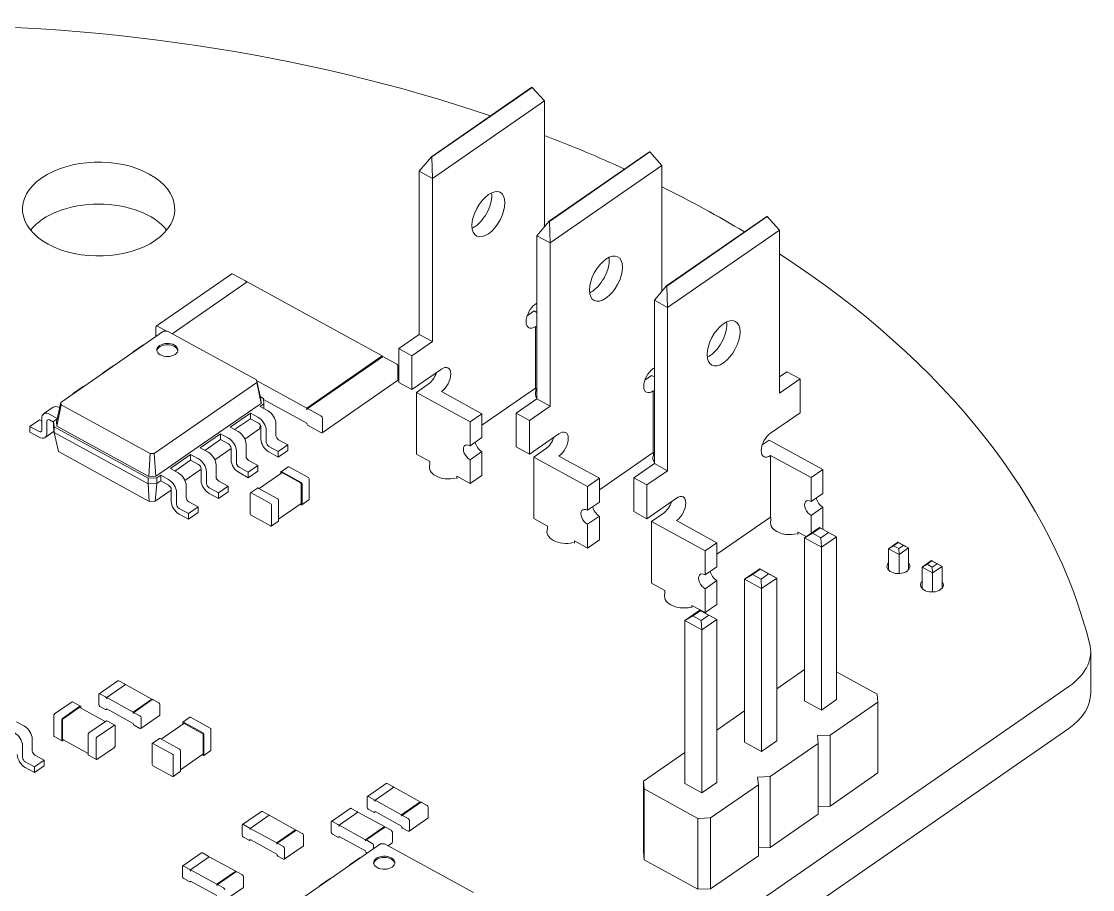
# Model space of a CAD drawing. Header units: millimetres. Extents: x 0 to 420, y 0 to 297.
# Drawn here: x 316.73 to 346.98, y 220.97 to 245.48 of the extents above; entities that cross this region are included whole.
import ezdxf

# ---------------------------------------------------------------- set-up
doc = ezdxf.new("R2010")
doc.units = ezdxf.units.MM

# ---------------------------------------------------------------- blocks, each defined once
blk = doc.blocks.new('A$Cbb04cd96')
at = {"color": 0, "linetype": 'Continuous', "lineweight": 0, "extrusion": (1.52656e-16, 0.787543, 0.616259)}
for p, q in [((169.83, 59.73), (166.996, 57.769)), ((167.005, 57.764), (169.84, 59.725)), ((169.84, 59.725), (169.83, 59.73)), ((169.84, 59.725), (170.184, 59.344)), ((170.184, 59.344), (167.025, 57.158)), ((170.184, 55.792), (170.184, 59.344)), ((173.15, 57.909), (170.315, 55.947)), ((170.325, 55.942), (173.159, 57.904)), ((173.159, 57.904), (173.15, 57.909)), ((173.159, 57.904), (173.503, 57.522)), ((166.652, 57.363), (166.996, 57.769)), ((166.996, 57.769), (167.005, 57.764)), ((167.005, 57.764), (167.025, 57.158)), ((173.503, 57.522), (170.345, 55.336)), ((173.503, 53.97), (173.503, 57.522)), ((166.652, 57.363), (166.652, 52.756)), ((167.025, 57.158), (166.652, 57.363)), ((167.025, 57.158), (167.025, 52.551)), ((176.47, 56.087), (173.635, 54.125)), ((173.644, 54.12), (176.479, 56.082)), ((176.479, 56.082), (176.47, 56.087)), ((176.479, 56.082), (176.823, 55.7)), ((169.971, 55.541), (170.315, 55.947)), ((170.315, 55.947), (170.325, 55.942)), ((170.325, 55.942), (170.345, 55.336)), ((176.823, 55.7), (173.664, 53.514)), ((176.823, 51.093), (176.823, 55.7)), ((169.971, 55.541), (169.971, 50.934)), ((170.345, 55.336), (169.971, 55.541)), ((170.345, 55.336), (170.345, 50.729)), ((161.353, 54.461), (159.225, 52.988)), ((161.746, 54.262), (161.388, 54.459)), ((161.791, 54.238), (159.676, 52.774)), ((165.6, 52.147), (161.791, 54.238)), ((173.291, 53.719), (173.635, 54.125)), ((173.635, 54.125), (173.644, 54.12)), ((173.644, 54.12), (173.664, 53.514)), ((169.971, 53.637), (169.934, 53.611)), ((173.291, 53.719), (173.291, 49.112)), ((173.664, 53.514), (173.291, 53.719)), ((169.894, 53.416), (169.7, 53.282)), ((169.971, 53.374), (169.894, 53.416)), ((173.664, 53.514), (173.664, 48.907)), ((159.215, 52.693), (159.215, 52.963)), ((159.516, 52.846), (159.259, 52.986)), ((169.934, 52.981), (169.934, 51.241)), ((169.971, 52.961), (169.934, 52.981)), ((156.531, 50.836), (159.431, 52.843)), ((159.431, 52.843), (159.544, 52.847)), ((159.544, 52.847), (162.053, 51.469)), ((166.652, 52.756), (166.07, 52.353)), ((167.025, 52.551), (166.652, 52.756)), ((158.847, 52.45), (158.575, 52.262)), ((166.07, 52.353), (166.07, 51.4)), ((166.443, 52.148), (166.07, 52.353)), ((167.025, 52.551), (166.443, 52.148)), ((165.6, 52.147), (163.472, 50.675)), ((165.61, 52.125), (163.482, 50.652)), ((165.6, 52.117), (165.6, 52.147)), ((166.003, 51.926), (165.644, 52.123)), ((166.443, 52.148), (166.443, 51.195)), ((158.003, 51.866), (157.73, 51.677)), ((166.048, 51.476), (166.048, 51.854)), ((167.274, 51.77), (166.443, 51.195)), ((173.291, 51.815), (173.254, 51.789)), ((162.172, 50.928), (162.053, 51.469)), ((162.053, 51.469), (162.06, 51.4)), ((163.472, 50.675), (162.057, 51.451)), ((166.037, 51.451), (163.909, 49.979)), ((173.213, 51.594), (173.019, 51.46)), ((173.291, 51.552), (173.213, 51.594)), ((177.032, 51.701), (176.823, 51.557)), ((177.405, 51.496), (176.823, 51.093)), ((177.405, 51.496), (177.032, 51.701)), ((177.405, 50.543), (177.405, 51.496)), ((157.158, 51.281), (156.886, 51.093)), ((162.06, 51.4), (159.16, 49.393)), ((162.184, 50.808), (162.06, 51.4)), ((166.07, 51.4), (166.443, 51.195)), ((166.901, 51.345), (166.568, 51.115)), ((168.417, 50.513), (167.274, 51.14)), ((168.417, 50.19), (169.934, 51.241)), ((169.942, 51.237), (169.934, 51.241)), ((169.942, 51.167), (169.942, 51.237)), ((173.254, 51.159), (173.254, 49.419)), ((173.291, 51.139), (173.254, 51.159)), ((156.407, 50.286), (156.531, 50.836)), ((156.538, 50.766), (156.531, 50.836)), ((162.157, 50.998), (162.25, 50.947)), ((162.172, 50.928), (162.184, 50.808)), ((162.25, 50.947), (162.265, 50.795)), ((163.472, 50.249), (162.253, 50.918)), ((166.568, 51.115), (166.568, 49.375)), ((168.084, 50.283), (166.568, 51.115)), ((169.971, 50.934), (169.389, 50.531)), ((170.345, 50.729), (169.971, 50.934)), ((156.314, 50.697), (156.041, 50.508)), ((156.418, 50.166), (156.538, 50.766)), ((156.484, 50.687), (156.496, 50.68)), ((156.496, 50.74), (156.512, 50.751)), ((156.496, 50.74), (156.508, 50.734)), ((156.496, 50.682), (156.496, 50.74)), ((159.047, 49.389), (156.538, 50.766)), ((161.826, 50.561), (161.254, 50.165)), ((161.882, 50.53), (161.31, 50.134)), ((162.099, 50.75), (161.826, 50.561)), ((161.882, 50.373), (161.882, 50.53)), ((162.106, 50.407), (161.882, 50.53)), ((162.184, 50.808), (162.099, 50.75)), ((162.265, 50.795), (162.155, 50.719)), ((162.379, 50.596), (162.155, 50.719)), ((162.265, 50.659), (162.265, 50.795)), ((163.472, 50.627), (163.472, 50.675)), ((163.875, 50.453), (163.516, 50.65)), ((169.389, 50.531), (169.389, 49.578)), ((169.763, 50.326), (169.389, 50.531)), ((170.345, 50.729), (169.763, 50.326)), ((177.405, 50.543), (176.574, 49.968)), ((155.652, 50.156), (155.924, 50.344)), ((155.924, 50.344), (155.988, 50.309)), ((155.988, 50.05), (155.988, 50.385)), ((156.137, 50.303), (156.137, 49.968)), ((156.212, 50.498), (156.428, 50.379)), ((156.326, 50.278), (156.212, 50.34)), ((156.326, 50.299), (156.426, 50.368)), ((156.34, 50.147), (156.326, 50.299)), ((156.326, 50.141), (156.326, 50.299)), ((156.418, 50.166), (156.407, 50.286)), ((161.882, 50.373), (161.437, 50.065)), ((161.882, 50.373), (162.106, 50.25)), ((162.603, 49.902), (162.603, 50.237)), ((163.92, 50.003), (163.92, 50.381)), ((168.417, 50.513), (168.084, 50.283)), ((168.084, 50.283), (168.084, 49.61)), ((168.417, 49.84), (168.417, 50.513)), ((169.763, 50.326), (169.763, 49.373)), ((155.652, 50.156), (155.913, 50.012)), ((155.652, 49.998), (155.652, 50.156)), ((155.913, 49.855), (155.652, 49.998)), ((156.338, 50.02), (156.084, 49.844)), ((156.34, 49.989), (156.326, 50.141)), ((158.992, 48.692), (156.34, 50.147)), ((156.34, 49.989), (156.34, 50.147)), ((158.992, 48.534), (156.34, 49.989)), ((156.46, 49.448), (156.34, 49.989)), ((159.013, 48.742), (156.418, 50.166)), ((160.982, 49.976), (160.41, 49.581)), ((161.038, 49.946), (160.466, 49.55)), ((161.254, 50.165), (160.982, 49.976)), ((161.038, 49.788), (161.038, 49.946)), ((161.262, 49.823), (161.038, 49.946)), ((161.534, 50.011), (161.31, 50.134)), ((162.141, 50.087), (161.723, 49.798)), ((162.141, 50.087), (162.164, 50.19)), ((162.181, 50.13), (162.181, 49.795)), ((162.33, 49.713), (162.33, 50.048)), ((163.875, 49.981), (163.516, 50.178)), ((170.594, 49.949), (169.763, 49.373)), ((161.038, 49.788), (160.593, 49.48)), ((161.038, 49.788), (161.262, 49.665)), ((161.758, 49.317), (161.758, 49.652)), ((162.939, 49.639), (162.666, 49.45)), ((162.939, 49.639), (162.678, 49.782)), ((162.939, 49.481), (162.939, 49.639)), ((168.417, 49.84), (168.084, 49.61)), ((176.533, 49.773), (176.339, 49.639)), ((178.049, 48.941), (176.533, 49.773)), ((159.025, 48.04), (156.46, 49.448)), ((159.013, 48.742), (159.047, 49.389)), ((159.16, 49.393), (159.047, 49.389)), ((159.208, 48.749), (159.16, 49.393)), ((160.137, 49.392), (159.565, 48.996)), ((160.193, 49.361), (159.621, 48.965)), ((160.41, 49.581), (160.137, 49.392)), ((160.193, 49.204), (160.193, 49.361)), ((160.417, 49.238), (160.193, 49.361)), ((160.69, 49.427), (160.466, 49.55)), ((161.336, 49.53), (160.879, 49.214)), ((161.336, 49.545), (161.336, 49.211)), ((161.486, 49.129), (161.486, 49.463)), ((162.666, 49.45), (162.405, 49.593)), ((162.405, 49.436), (162.666, 49.293)), ((162.939, 49.481), (162.666, 49.293)), ((162.666, 49.293), (162.666, 49.45)), ((166.949, 49.166), (166.568, 49.375)), ((168.417, 49.446), (168.084, 49.216)), ((168.417, 48.773), (168.417, 49.446)), ((169.389, 49.578), (169.763, 49.373)), ((170.22, 49.523), (169.888, 49.293)), ((171.737, 48.691), (170.594, 49.319)), ((171.737, 48.369), (173.254, 49.419)), ((173.261, 49.415), (173.254, 49.419)), ((173.261, 49.345), (173.261, 49.415)), ((176.574, 49.338), (176.574, 47.597)), ((177.716, 48.711), (176.574, 49.338)), ((160.193, 49.204), (159.748, 48.896)), ((160.193, 49.204), (160.417, 49.081)), ((160.914, 48.733), (160.914, 49.068)), ((161.822, 48.866), (161.56, 49.009)), ((162.094, 49.054), (161.822, 48.866)), ((162.094, 49.054), (161.833, 49.198)), ((162.094, 48.897), (162.094, 49.054)), ((162.749, 48.879), (162.948, 49.017)), ((163.518, 48.712), (162.965, 49.016)), ((166.949, 49.096), (166.949, 49.166)), ((168.084, 49.216), (168.084, 48.543)), ((169.888, 49.293), (169.888, 47.553)), ((171.404, 48.461), (169.888, 49.293)), ((173.291, 49.112), (172.709, 48.709)), ((173.664, 48.907), (173.291, 49.112)), ((159.208, 48.749), (159.013, 48.742)), ((159.292, 48.807), (159.208, 48.749)), ((159.348, 48.777), (159.239, 48.701)), ((159.565, 48.996), (159.292, 48.807)), ((159.348, 48.619), (159.348, 48.777)), ((159.572, 48.654), (159.348, 48.777)), ((159.845, 48.842), (159.621, 48.965)), ((160.492, 48.946), (160.034, 48.629)), ((160.492, 48.961), (160.492, 48.626)), ((160.641, 48.544), (160.641, 48.879)), ((161.56, 48.851), (161.822, 48.708)), ((162.094, 48.897), (161.822, 48.708)), ((161.822, 48.708), (161.822, 48.866)), ((162.132, 48.4), (162.771, 48.843)), ((162.744, 48.824), (162.744, 48.866)), ((163.319, 48.574), (162.766, 48.878)), ((163.296, 48.563), (162.788, 48.842)), ((168.084, 48.543), (167.711, 48.748)), ((167.711, 48.678), (167.711, 48.748)), ((168.084, 48.543), (168.417, 48.773)), ((172.709, 48.709), (172.709, 47.756)), ((173.082, 48.504), (172.709, 48.709)), ((173.664, 48.907), (173.082, 48.504)), ((178.049, 48.941), (177.716, 48.711)), ((177.716, 48.711), (177.716, 48.037)), ((178.049, 48.267), (178.049, 48.941)), ((159.239, 48.701), (158.992, 48.692)), ((158.992, 48.534), (158.992, 48.692)), ((159.239, 48.543), (158.992, 48.534)), ((159.025, 48.04), (158.992, 48.534)), ((159.191, 48.046), (159.239, 48.543)), ((159.239, 48.543), (159.239, 48.701)), ((159.348, 48.619), (159.239, 48.543)), ((159.348, 48.619), (159.572, 48.496)), ((160.069, 48.148), (160.069, 48.483)), ((160.977, 48.281), (160.716, 48.424)), ((161.25, 48.47), (160.977, 48.281)), ((161.25, 48.47), (160.988, 48.613)), ((161.25, 48.312), (161.25, 48.47)), ((161.884, 48.28), (162.084, 48.418)), ((162.654, 48.114), (162.101, 48.417)), ((163.319, 47.992), (163.319, 48.527)), ((163.341, 47.956), (163.341, 48.538)), ((163.541, 48.094), (163.541, 48.677)), ((171.737, 48.691), (171.404, 48.461)), ((171.404, 48.461), (171.404, 47.788)), ((171.737, 48.018), (171.737, 48.691)), ((173.082, 48.504), (173.082, 47.552)), ((159.647, 48.361), (159.191, 48.046)), ((159.647, 48.376), (159.647, 48.042)), ((159.796, 47.96), (159.796, 48.294)), ((160.716, 48.267), (160.977, 48.124)), ((161.25, 48.312), (160.977, 48.124)), ((160.977, 48.124), (160.977, 48.281)), ((161.879, 47.685), (161.879, 48.268)), ((162.454, 47.976), (161.901, 48.279)), ((173.913, 48.127), (173.082, 47.552)), ((178.049, 48.267), (177.716, 48.037)), ((159.191, 48.046), (159.025, 48.04)), ((160.133, 47.697), (159.871, 47.84)), ((160.405, 47.885), (160.133, 47.697)), ((160.405, 47.885), (160.144, 48.029)), ((160.405, 47.728), (160.405, 47.885)), ((162.476, 47.357), (162.476, 47.94)), ((162.676, 47.495), (162.676, 48.078)), ((162.676, 47.538), (163.313, 47.979)), ((163.319, 47.944), (163.288, 47.961)), ((163.336, 47.943), (163.535, 48.081)), ((171.737, 48.018), (171.404, 47.788)), ((178.049, 47.874), (177.716, 47.644)), ((178.049, 47.255), (178.049, 47.874)), ((159.871, 47.682), (160.133, 47.539)), ((160.405, 47.728), (160.133, 47.539)), ((160.133, 47.539), (160.133, 47.697)), ((162.454, 47.346), (161.901, 47.649)), ((170.269, 47.344), (169.888, 47.553)), ((171.737, 47.624), (171.404, 47.394)), ((171.737, 46.951), (171.737, 47.624)), ((172.709, 47.756), (173.082, 47.552)), ((173.54, 47.702), (173.208, 47.472)), ((175.056, 46.87), (173.913, 47.497)), ((175.056, 46.547), (176.574, 47.597)), ((176.581, 47.593), (176.574, 47.597)), ((176.581, 47.524), (176.581, 47.593)), ((177.716, 47.644), (177.716, 47.141)), ((162.471, 47.345), (162.671, 47.483)), ((170.269, 47.274), (170.269, 47.344)), ((171.404, 47.394), (171.404, 46.721)), ((173.208, 47.472), (173.208, 45.731)), ((174.724, 46.64), (173.208, 47.472)), ((177.529, 47.012), (177.955, 47.306)), ((177.755, 47.146), (177.968, 47.293)), ((177.955, 47.306), (178.433, 47.044)), ((177.955, 47.306), (177.968, 47.293)), ((177.968, 47.293), (178.207, 47.162)), ((171.404, 46.721), (171.031, 46.926)), ((171.031, 46.856), (171.031, 46.926)), ((171.404, 46.721), (171.737, 46.951)), ((177.578, 47.046), (177.343, 47.175)), ((177.343, 47.106), (177.343, 47.175)), ((177.529, 47.012), (177.755, 47.146)), ((177.529, 42.413), (177.529, 47.012)), ((177.529, 47.012), (178.007, 46.75)), ((177.755, 47.146), (177.994, 47.015)), ((177.994, 47.015), (178.207, 47.162)), ((178.007, 46.75), (177.994, 47.015)), ((178.007, 46.75), (178.433, 47.044)), ((178.433, 47.044), (178.207, 47.162)), ((178.433, 42.445), (178.433, 47.044)), ((180.167, 46.889), (179.901, 46.705)), ((180.466, 46.725), (180.167, 46.889)), ((180.167, 46.889), (180.175, 46.88)), ((175.056, 46.87), (174.724, 46.64)), ((174.724, 46.64), (174.724, 45.966)), ((175.056, 46.196), (175.056, 46.87)), ((178.007, 42.15), (178.007, 46.75)), ((179.901, 46.705), (180.042, 46.788)), ((180.2, 46.541), (179.901, 46.705)), ((179.901, 46.705), (179.901, 46.104)), ((180.175, 46.88), (180.042, 46.788)), ((180.192, 46.706), (180.042, 46.788)), ((180.325, 46.798), (180.175, 46.88)), ((180.325, 46.798), (180.192, 46.706)), ((180.2, 46.541), (180.192, 46.706)), ((180.466, 46.725), (180.2, 46.541)), ((180.466, 46.725), (180.325, 46.798)), ((180.466, 46.725), (180.466, 46.104)), ((180.2, 46.541), (180.2, 46.003)), ((181.115, 46.368), (180.849, 46.184)), ((181.124, 46.36), (180.991, 46.268)), ((181.414, 46.204), (181.115, 46.368)), ((181.115, 46.368), (181.124, 46.36)), ((181.273, 46.278), (181.124, 46.36)), ((175.056, 46.196), (174.724, 45.966)), ((175.84, 45.843), (176.266, 46.138)), ((176.066, 45.977), (176.279, 46.124)), ((176.266, 46.138), (176.744, 45.875)), ((176.266, 46.138), (176.279, 46.124)), ((176.279, 46.124), (176.518, 45.993)), ((176.305, 45.846), (176.518, 45.993)), ((176.744, 45.875), (176.518, 45.993)), ((180.849, 46.184), (180.991, 46.268)), ((181.148, 46.02), (180.849, 46.184)), ((180.849, 46.184), (180.849, 45.583)), ((181.14, 46.186), (180.991, 46.268)), ((181.273, 46.278), (181.14, 46.186)), ((181.148, 46.02), (181.14, 46.186)), ((181.414, 46.204), (181.148, 46.02)), ((181.148, 46.02), (181.148, 45.482)), ((181.414, 46.204), (181.273, 46.278)), ((181.414, 46.204), (181.414, 45.583)), ((173.588, 45.522), (173.208, 45.731)), ((175.056, 45.803), (174.724, 45.573)), ((175.056, 45.129), (175.056, 45.803)), ((175.84, 45.843), (176.066, 45.977)), ((175.84, 45.843), (176.318, 45.581)), ((175.84, 41.244), (175.84, 45.843)), ((176.066, 45.977), (176.305, 45.846)), ((176.318, 45.581), (176.305, 45.846)), ((176.318, 45.581), (176.744, 45.875)), ((176.744, 41.276), (176.744, 45.875)), ((173.588, 45.453), (173.588, 45.522)), ((174.724, 45.573), (174.724, 44.899)), ((176.318, 40.981), (176.318, 45.581)), ((174.724, 44.899), (174.35, 45.104)), ((174.35, 45.035), (174.35, 45.104)), ((174.724, 44.899), (175.056, 45.129)), ((174.151, 44.674), (174.577, 44.969)), ((174.151, 44.674), (174.377, 44.808)), ((174.377, 44.808), (174.59, 44.955)), ((174.377, 44.808), (174.616, 44.677)), ((174.577, 44.969), (175.055, 44.706)), ((174.577, 44.969), (174.59, 44.955)), ((174.59, 44.955), (174.829, 44.824)), ((174.616, 44.677), (174.829, 44.824)), ((175.055, 44.706), (174.829, 44.824)), ((174.151, 40.075), (174.151, 44.674)), ((174.151, 44.674), (174.629, 44.412)), ((174.629, 44.412), (174.616, 44.677)), ((174.629, 44.412), (175.055, 44.706)), ((175.055, 40.107), (175.055, 44.706)), ((174.629, 39.812), (174.629, 44.412)), ((185.612, 43.808), (185.612, 42.627)), ((177.529, 43.293), (176.744, 42.749)), ((158.139, 42.976), (157.607, 42.608)), ((158.322, 42.889), (158.165, 42.975)), ((179.585, 42.597), (178.433, 43.229)), ((184.998, 42.814), (153.072, 20.72)), ((158.356, 42.87), (157.824, 42.502)), ((159.102, 42.461), (158.356, 42.87)), ((156.845, 42.378), (156.353, 42.038)), ((157.083, 42.258), (156.859, 42.381)), ((157.599, 42.306), (157.599, 42.59)), ((157.79, 42.521), (157.633, 42.607)), ((158.57, 42.092), (157.824, 42.502)), ((157.824, 42.467), (157.824, 42.502)), ((159.102, 42.461), (158.57, 42.092)), ((159.11, 42.444), (158.578, 42.075)), ((159.102, 42.438), (159.102, 42.461)), ((159.293, 42.356), (159.136, 42.442)), ((178.007, 42.15), (177.529, 42.413)), ((178.007, 42.15), (178.433, 42.445)), ((178.254, 41.441), (179.605, 42.376)), ((179.605, 42.376), (179.585, 42.597)), ((179.605, 40.376), (179.605, 42.376)), ((157.069, 42.255), (156.577, 41.915)), ((157.049, 42.218), (156.597, 41.905)), ((157.785, 41.825), (157.063, 42.221)), ((157.089, 42.207), (157.089, 42.246)), ((157.79, 42.166), (157.633, 42.252)), ((157.834, 42.177), (157.816, 42.165)), ((158.57, 41.773), (157.824, 42.183)), ((158.57, 42.057), (158.57, 42.092)), ((158.761, 41.988), (158.604, 42.074)), ((159.326, 42.019), (159.326, 42.302)), ((175.84, 42.124), (175.055, 41.58)), ((155.498, 41.691), (155.274, 41.814)), ((156.333, 41.418), (156.333, 42)), ((156.557, 41.295), (156.557, 41.877)), ((156.577, 41.332), (156.577, 41.868)), ((157.816, 41.846), (157.323, 41.505)), ((158.054, 41.725), (157.83, 41.848)), ((159.318, 42), (158.786, 41.632)), ((158.794, 41.65), (158.794, 41.934)), ((159.36, 41.328), (159.999, 41.771)), ((159.971, 41.751), (159.971, 41.794)), ((159.977, 41.807), (160.176, 41.945)), ((160.546, 41.502), (159.994, 41.806)), ((160.524, 41.491), (160.016, 41.77)), ((160.746, 41.64), (160.193, 41.944)), ((184.998, 41.633), (153.072, 19.539)), ((157.303, 40.885), (157.303, 41.468)), ((158.04, 41.723), (157.547, 41.382)), ((158.06, 41.13), (158.06, 41.713)), ((158.761, 41.633), (158.604, 41.72)), ((160.546, 40.919), (160.546, 41.455)), ((160.569, 40.884), (160.569, 41.466)), ((160.768, 41.022), (160.768, 41.604)), ((155.449, 40.808), (155.449, 41.143)), ((155.722, 40.997), (155.722, 41.332)), ((156.562, 41.282), (156.338, 41.405)), ((156.607, 41.306), (156.577, 41.285)), ((157.303, 40.924), (156.582, 41.32)), ((157.527, 40.762), (157.527, 41.345)), ((159.107, 40.613), (159.107, 41.196)), ((159.112, 41.208), (159.312, 41.346)), ((159.682, 40.904), (159.129, 41.207)), ((159.881, 41.042), (159.329, 41.345)), ((176.318, 40.981), (175.84, 41.244)), ((176.318, 40.981), (176.744, 41.276)), ((176.565, 40.272), (177.916, 41.207)), ((177.895, 41.428), (178.254, 41.441)), ((177.916, 41.207), (177.895, 41.428)), ((177.916, 39.207), (177.916, 41.207)), ((178.254, 39.44), (178.254, 41.441)), ((156.058, 40.734), (155.797, 40.877)), ((157.533, 40.749), (157.309, 40.872)), ((158.04, 41.093), (157.547, 40.752)), ((159.704, 40.285), (159.704, 40.868)), ((159.904, 40.423), (159.904, 41.006)), ((159.904, 40.466), (160.541, 40.907)), ((160.546, 40.872), (160.515, 40.889)), ((160.563, 40.871), (160.763, 41.009)), ((174.151, 40.955), (172.979, 40.144)), ((155.785, 40.545), (155.524, 40.689)), ((156.058, 40.734), (155.785, 40.545)), ((156.058, 40.576), (155.785, 40.388)), ((155.785, 40.388), (155.785, 40.545)), ((156.058, 40.576), (156.058, 40.734)), ((159.682, 40.274), (159.129, 40.577)), ((155.524, 40.531), (155.785, 40.388)), ((159.699, 40.273), (159.898, 40.411)), ((176.206, 40.259), (176.565, 40.272)), ((176.227, 40.038), (176.206, 40.259)), ((176.565, 38.271), (176.565, 40.272)), ((178.254, 39.44), (179.605, 40.376)), ((165.185, 39.707), (165.717, 40.076)), ((165.401, 39.601), (165.933, 39.97)), ((165.743, 40.074), (165.9, 39.988)), ((165.933, 39.97), (166.68, 39.56)), ((172.979, 40.144), (173, 39.923)), ((172.979, 38.143), (172.979, 40.144)), ((174.629, 39.812), (174.151, 40.075)), ((174.629, 39.812), (175.055, 40.107)), ((174.876, 39.103), (176.227, 40.038)), ((176.227, 38.038), (176.227, 40.038)), ((165.177, 39.405), (165.177, 39.689)), ((165.211, 39.706), (165.368, 39.62)), ((173, 39.923), (174.517, 39.09)), ((173, 37.922), (173, 39.923)), ((164.704, 39.374), (164.172, 39.006)), ((164.886, 39.287), (164.729, 39.373)), ((165.211, 39.351), (165.368, 39.265)), ((165.401, 39.601), (166.148, 39.192)), ((165.401, 39.566), (165.401, 39.601)), ((166.148, 39.192), (166.68, 39.56)), ((166.156, 39.175), (166.688, 39.543)), ((166.68, 39.537), (166.68, 39.56)), ((166.714, 39.541), (166.87, 39.455)), ((166.904, 39.118), (166.904, 39.401)), ((177.916, 39.428), (178.254, 39.44)), ((161.661, 38.916), (162.193, 39.285)), ((161.877, 38.81), (162.409, 39.179)), ((162.219, 39.283), (162.376, 39.197)), ((162.409, 39.179), (163.156, 38.769)), ((164.92, 39.268), (164.388, 38.9)), ((165.666, 38.858), (164.92, 39.268)), ((165.393, 39.264), (165.412, 39.277)), ((165.401, 39.282), (166.148, 38.873)), ((166.148, 39.156), (166.148, 39.192)), ((166.182, 39.173), (166.338, 39.087)), ((166.364, 38.731), (166.896, 39.099)), ((166.372, 38.75), (166.372, 39.033)), ((174.517, 39.09), (174.876, 39.103)), ((174.517, 37.09), (174.517, 39.09)), ((174.876, 37.102), (174.876, 39.103)), ((176.565, 38.271), (177.916, 39.207)), ((161.653, 38.614), (161.653, 38.898)), ((161.687, 38.915), (161.844, 38.829)), ((161.877, 38.81), (162.624, 38.401)), ((161.877, 38.775), (161.877, 38.81)), ((162.624, 38.401), (163.156, 38.769)), ((162.632, 38.384), (163.164, 38.752)), ((163.156, 38.746), (163.156, 38.769)), ((163.19, 38.75), (163.347, 38.664)), ((164.164, 38.704), (164.164, 38.987)), ((164.354, 38.918), (164.197, 39.004)), ((165.134, 38.49), (164.388, 38.9)), ((164.388, 38.865), (164.388, 38.9)), ((165.666, 38.858), (165.134, 38.49)), ((165.674, 38.841), (165.142, 38.473)), ((165.666, 38.836), (165.666, 38.858)), ((165.857, 38.754), (165.7, 38.84)), ((166.182, 38.819), (166.338, 38.733)), ((161.687, 38.56), (161.844, 38.474)), ((161.869, 38.473), (161.888, 38.486)), ((161.877, 38.491), (162.624, 38.082)), ((163.38, 38.327), (163.38, 38.61)), ((164.354, 38.564), (164.197, 38.65)), ((164.398, 38.575), (164.38, 38.562)), ((165.134, 38.171), (164.388, 38.581)), ((165.134, 38.455), (165.134, 38.49)), ((165.325, 38.386), (165.168, 38.472)), ((165.891, 38.416), (165.891, 38.7)), ((159.972, 37.747), (160.504, 38.116)), ((160.128, 34.613), (165.555, 38.369)), ((162.624, 38.365), (162.624, 38.401)), ((162.658, 38.382), (162.815, 38.296)), ((162.84, 37.94), (163.372, 38.308)), ((162.848, 37.959), (162.848, 38.242)), ((165.181, 38.11), (165.168, 38.117)), ((165.358, 38.233), (165.358, 38.332)), ((165.555, 38.369), (165.668, 38.373)), ((165.668, 38.373), (168.178, 36.996)), ((165.883, 38.398), (165.768, 38.318)), ((172.979, 38.143), (173, 37.922)), ((176.227, 38.259), (176.565, 38.271)), ((160.188, 37.641), (160.72, 38.01)), ((160.53, 38.114), (160.687, 38.028)), ((160.72, 38.01), (161.467, 37.6)), ((162.658, 38.028), (162.815, 37.942)), ((164.975, 37.979), (164.703, 37.79)), ((173, 37.922), (174.517, 37.09)), ((174.876, 37.102), (176.227, 38.038)), ((159.964, 37.445), (159.964, 37.729)), ((159.998, 37.746), (160.155, 37.66)), ((160.188, 37.641), (160.935, 37.232)), ((160.188, 37.606), (160.188, 37.641)), ((160.935, 37.232), (161.467, 37.6)), ((160.943, 37.215), (161.475, 37.583)), ((161.467, 37.577), (161.467, 37.6)), ((161.501, 37.581), (161.657, 37.495)), ((159.998, 37.391), (160.155, 37.305)), ((160.18, 37.304), (160.199, 37.317)), ((160.188, 37.322), (160.935, 36.913)), ((160.935, 37.196), (160.935, 37.232)), ((160.969, 37.213), (161.125, 37.127)), ((161.691, 37.158), (161.691, 37.441)), ((164.131, 37.395), (163.858, 37.206)), ((161.151, 36.771), (161.683, 37.139)), ((174.517, 37.09), (174.876, 37.102))]:
    blk.add_line(p, q, dxfattribs=at)
at = {"color": 0, "linetype": 'Continuous', "lineweight": 0, "extrusion": (-8.30879e-17, -2.77556e-16, -1)}
blk.add_ellipse((152.488, 40.848), major_axis=(33.494, 0), ratio=0.616259, start_param=-1.600524, end_param=-1.066806, dxfattribs=at)
at = {"color": 0, "linetype": 'Continuous', "lineweight": 0, "extrusion": (-3.91694e-17, -1.11022e-16, -1)}
blk.add_ellipse((152.488, 40.848), major_axis=(33.494, 0), ratio=0.616259, start_param=-1.014151, end_param=-0.932355, dxfattribs=at)
at = {"color": 0, "linetype": 'Continuous', "lineweight": 0, "extrusion": (6.7374e-17, -1.13328e-29, -1)}
blk.add_ellipse((157.596, 56.292), major_axis=(-2.15, 0), ratio=0.616259, start_param=-2.414056, end_param=3.869129, dxfattribs=at)
at = {"color": 0, "linetype": 'Continuous', "lineweight": 0, "extrusion": (-7.83388e-17, -1.11022e-16, -1)}
blk.add_ellipse((152.488, 40.848), major_axis=(33.494, 0), ratio=0.616259, start_param=-0.89252, end_param=-0.799513, dxfattribs=at)
at = {"color": 0, "linetype": 'Continuous', "lineweight": 0}
for centre, major_axis, ratio, start_param, end_param in [((168.604, 56.148), (-0.337, -0.614), 0.523742, -2.332859, 0.808733), ((168.231, 56.353), (0.337, 0.614), 0.523742, -2.332859, -0.619835), ((168.604, 56.148), (0.337, 0.614), 0.523742, -2.332859, 0.808733), ((168.231, 56.353), (0.337, 0.614), 0.523742, -2.521758, -2.332859), ((171.924, 54.326), (0.337, 0.614), 0.523742, -2.332859, 0.808733), ((171.924, 54.326), (-0.337, -0.614), 0.523742, -2.332859, 0.808733), ((171.551, 54.531), (0.337, 0.614), 0.523742, -2.332859, -0.619835), ((161.746, 54.215), (-0.0341, 0.0493), 0.588149, -1.685443, -0.866377), ((171.551, 54.531), (0.337, 0.614), 0.523742, -2.521758, -2.332859), ((169.934, 53.296), (-0.192, -0.351), 0.523742, -2.332859, 0.808733), ((175.244, 52.505), (-0.337, -0.614), 0.523742, -2.332859, 0.808733), ((174.87, 52.71), (0.337, 0.614), 0.523742, -2.332859, -0.619835), ((175.244, 52.505), (0.337, 0.614), 0.523742, -2.332859, 0.808733), ((159.537, 52.314), (0.3, 0), 0.616259, -2.298333, 3.984852), ((159.537, 52.274), (0.3, 0), 0.616259, 0.106697, 3.034895), ((174.87, 52.71), (0.337, 0.614), 0.523742, -2.521758, -2.332859), ((166.003, 51.879), (-0.0341, 0.0493), 0.588149, -2.437173, -0.866377), ((167.274, 51.455), (0.192, 0.351), 0.523742, -2.332859, 0.808733), ((173.254, 51.474), (-0.192, -0.351), 0.523742, -2.332859, 0.808733), ((162.379, 50.36), (-0.171, 0.247), 0.588149, -2.437173, -0.866377), ((156.212, 50.262), (-0.0569, 0.0822), 0.588149, -0.866377, 0.70442), ((162.106, 50.171), (-0.171, 0.247), 0.588149, -2.437173, -0.866377), ((163.516, 50.225), (0.0341, -0.0493), 0.588149, -2.437173, -0.866377), ((163.875, 50.406), (-0.0341, 0.0493), 0.588149, -2.437173, -0.866377), ((155.913, 50.091), (0.0569, -0.0822), 0.588149, -0.866377, 0.70442), ((161.534, 49.775), (-0.171, 0.247), 0.588149, -2.437173, -0.866377), ((170.594, 49.634), (0.192, 0.351), 0.523742, -2.332859, 0.808733), ((176.574, 49.653), (-0.192, -0.351), 0.523742, -2.332859, 0.808733), ((161.262, 49.586), (-0.171, 0.247), 0.588149, -2.437173, -0.866377), ((162.405, 49.672), (0.171, -0.247), 0.588149, -2.437173, -0.866377), ((168.084, 49.413), (-0.142, 0.206), 0.588149, -0.866377, 2.275216), ((168.417, 49.643), (0.142, -0.206), 0.588149, -2.275216, -0.866377), ((160.69, 49.191), (-0.171, 0.247), 0.588149, -2.437173, -0.866377), ((160.417, 49.002), (-0.171, 0.247), 0.588149, -2.437173, -0.866377), ((161.56, 49.088), (0.171, -0.247), 0.588149, -2.437173, -0.866377), ((159.845, 48.606), (-0.171, 0.247), 0.588149, -2.437173, -0.866377), ((163.518, 48.689), (-0.0171, 0.0247), 0.588149, -2.437173, -0.866377), ((159.572, 48.417), (-0.171, 0.247), 0.588149, -2.437173, -0.866377), ((160.716, 48.503), (0.171, -0.247), 0.588149, -2.437173, -0.866377), ((163.296, 48.539), (-0.0171, 0.0247), 0.588149, -2.437173, -0.866377), ((163.319, 48.551), (-0.0171, 0.0247), 0.588149, -2.437173, -0.866377), ((162.654, 48.091), (-0.0171, 0.0247), 0.588149, -2.437173, -0.866377), ((173.913, 47.812), (0.192, 0.351), 0.523742, -2.332859, 0.808733), ((178.049, 48.071), (0.142, -0.206), 0.588149, -2.275216, -0.866377), ((159.871, 47.919), (0.171, -0.247), 0.588149, -2.437173, -0.866377), ((162.454, 47.952), (-0.0171, 0.0247), 0.588149, -2.437173, -0.866377), ((171.404, 47.591), (-0.142, 0.206), 0.588149, -0.866377, 2.275216), ((171.737, 47.821), (0.142, -0.206), 0.588149, -2.275216, -0.866377), ((161.901, 47.673), (0.0171, -0.0247), 0.588149, -2.437173, -0.866377), ((174.724, 45.769), (-0.142, 0.206), 0.588149, -0.866377, 2.275216), ((175.056, 46), (0.142, -0.206), 0.588149, -2.275216, -0.866377), ((158.322, 42.853), (-0.0256, 0.037), 0.588149, -1.685443, -0.866377), ((156.845, 42.355), (0.0144, 0.0263), 0.523742, 0, 0.808733), ((157.79, 42.485), (-0.0256, 0.037), 0.588149, -2.437173, -0.866377), ((159.293, 42.321), (-0.0256, 0.037), 0.588149, -2.437173, -0.866377), ((157.049, 42.194), (0.0144, 0.0263), 0.523742, 0, 0.808733), ((157.069, 42.232), (0.0144, 0.0263), 0.523742, -0.762063, 0.808733), ((157.633, 42.288), (0.0256, -0.037), 0.588149, -2.437173, -0.866377), ((157.816, 41.822), (0.0144, 0.0263), 0.523742, 0, 0.808733), ((158.604, 41.755), (0.0256, -0.037), 0.588149, -2.437173, -0.866377), ((158.761, 41.952), (-0.0256, 0.037), 0.588149, -2.437173, -0.866377), ((155.225, 41.266), (-0.171, 0.247), 0.588149, -2.437173, -0.866377), ((155.498, 41.455), (-0.171, 0.247), 0.588149, -2.437173, -0.866377), ((158.04, 41.699), (0.0144, 0.0263), 0.523742, -0.762063, 0.808733), ((160.524, 41.467), (-0.0171, 0.0247), 0.588149, -2.437173, -0.866377), ((160.546, 41.479), (-0.0171, 0.0247), 0.588149, -2.437173, -0.866377), ((160.746, 41.617), (-0.0171, 0.0247), 0.588149, -2.437173, -0.866377), ((156.353, 41.431), (-0.0144, -0.0263), 0.523742, -0.762063, 0), ((156.577, 41.308), (-0.0144, -0.0263), 0.523742, -0.762063, 0.808733), ((156.597, 41.346), (-0.0144, -0.0263), 0.523742, -0.762063, 0), ((155.524, 40.767), (0.171, -0.247), 0.588149, -2.437173, -0.866377), ((157.323, 40.899), (-0.0144, -0.0263), 0.523742, -0.762063, 0), ((159.682, 40.88), (-0.0171, 0.0247), 0.588149, -2.437173, -0.866377), ((159.881, 41.018), (-0.0171, 0.0247), 0.588149, -2.437173, -0.866377), ((157.547, 40.776), (-0.0144, -0.0263), 0.523742, -0.762063, 0.808733), ((159.129, 40.601), (0.0171, -0.0247), 0.588149, -2.437173, -0.866377), ((165.9, 39.953), (-0.0256, 0.037), 0.588149, -1.685443, -0.866377), ((165.211, 39.387), (0.0256, -0.037), 0.588149, -2.437173, -0.866377), ((165.368, 39.584), (-0.0256, 0.037), 0.588149, -2.437173, -0.866377), ((166.87, 39.42), (-0.0256, 0.037), 0.588149, -2.437173, -0.866377), ((162.376, 39.162), (-0.0256, 0.037), 0.588149, -1.685443, -0.866377), ((164.886, 39.251), (-0.0256, 0.037), 0.588149, -1.685443, -0.866377), ((166.338, 39.052), (-0.0256, 0.037), 0.588149, -2.437173, -0.866377), ((161.844, 38.793), (-0.0256, 0.037), 0.588149, -2.437173, -0.866377), ((164.354, 38.883), (-0.0256, 0.037), 0.588149, -2.437173, -0.866377), ((165.857, 38.718), (-0.0256, 0.037), 0.588149, -2.437173, -0.866377), ((166.182, 38.854), (0.0256, -0.037), 0.588149, -2.437173, -0.866377), ((161.687, 38.596), (0.0256, -0.037), 0.588149, -2.437173, -0.866377), ((163.347, 38.629), (-0.0256, 0.037), 0.588149, -2.437173, -0.866377), ((164.197, 38.686), (0.0256, -0.037), 0.588149, -2.437173, -0.866377), ((162.815, 38.261), (-0.0256, 0.037), 0.588149, -2.437173, -0.866377), ((165.168, 38.153), (0.0256, -0.037), 0.588149, -2.437173, -0.866377), ((165.325, 38.35), (-0.0256, 0.037), 0.588149, -2.437173, -0.866377), ((160.687, 37.993), (-0.0256, 0.037), 0.588149, -1.685443, -0.866377), ((162.658, 38.063), (0.0256, -0.037), 0.588149, -2.437173, -0.866377), ((165.662, 37.84), (0.3, 0), 0.616259, -2.298333, 3.984852), ((165.662, 37.801), (0.3, 0), 0.616259, 0.106697, 3.034895), ((160.155, 37.624), (-0.0256, 0.037), 0.588149, -2.437173, -0.866377), ((159.998, 37.427), (0.0256, -0.037), 0.588149, -2.437173, -0.866377), ((161.657, 37.46), (-0.0256, 0.037), 0.588149, -2.437173, -0.866377), ((161.125, 37.092), (-0.0256, 0.037), 0.588149, -2.437173, -0.866377)]:
    blk.add_ellipse(centre, major_axis=major_axis, ratio=ratio, start_param=start_param, end_param=end_param, dxfattribs=at)
at = {"color": 0, "linetype": 'Continuous', "lineweight": 0, "extrusion": (-4.04847e-18, -4.44089e-16, -1)}
blk.add_ellipse((157.596, 55.11), major_axis=(2.15, 0), ratio=0.616259, start_param=-2.679532, end_param=-0.462061, dxfattribs=at)
at = {"color": 0, "linetype": 'Continuous', "lineweight": 0, "extrusion": (-1.29718e-17, -1.11022e-16, -1)}
blk.add_ellipse((152.488, 40.848), major_axis=(33.494, 0), ratio=0.616259, start_param=-0.757491, end_param=-0.150871, dxfattribs=at)
at = {"color": 0, "linetype": 'Continuous', "lineweight": 0, "extrusion": (3.65172e-16, 2.52715e-16, -1)}
blk.add_ellipse((161.388, 54.412), major_axis=(-0.0341, 0.0493), ratio=0.588149, start_param=0, end_param=0.866377, dxfattribs=at)
at = {"color": 0, "linetype": 'Continuous', "lineweight": 0, "extrusion": (1.05819e-17, 2.77354e-16, -1)}
for centre in [(159.259, 52.939), (163.516, 50.603)]:
    blk.add_ellipse(centre, major_axis=(-0.0341, 0.0493), ratio=0.588149, start_param=-0.70442, end_param=0.866377, dxfattribs=at)
at = {"color": 0, "linetype": 'Continuous', "lineweight": 0, "extrusion": (1.82586e-16, 1.26357e-16, -1)}
for centre in [(159.018, 52.204), (158.174, 51.619), (157.329, 51.035), (165.146, 37.732), (164.301, 37.148)]:
    blk.add_ellipse(centre, major_axis=(-0.171, 0.247), ratio=0.588149, start_param=0, end_param=0.251818, dxfattribs=at)
at = {"color": 0, "linetype": 'Continuous', "lineweight": 0, "extrusion": (3.19525e-16, 2.21126e-16, -1)}
for centre in [(158.746, 52.015), (157.901, 51.431), (157.056, 50.846), (164.873, 37.544), (164.029, 36.959)]:
    blk.add_ellipse(centre, major_axis=(-0.171, 0.247), ratio=0.588149, start_param=-0.251818, end_param=0.251818, dxfattribs=at)
at = {"color": 0, "linetype": 'Continuous', "lineweight": 0, "extrusion": (1.08825e-16, -5.97036e-17, -1)}
blk.add_ellipse((165.644, 52.076), major_axis=(-0.0341, 0.0493), ratio=0.588149, start_param=0, end_param=0.866377, dxfattribs=at)
at = {"color": 0, "linetype": 'Continuous', "lineweight": 0, "extrusion": (5.97036e-17, 1.08825e-16, -1)}
for centre, major_axis, start_param, end_param in [((166.003, 51.501), (0.0341, -0.0493), -0.70442, 0), ((159.136, 42.407), (-0.0256, 0.037), 0, 0.866377), ((165.7, 38.804), (-0.0256, 0.037), 0, 0.866377)]:
    blk.add_ellipse(centre, major_axis=major_axis, ratio=0.588149, start_param=start_param, end_param=end_param, dxfattribs=at)
at = {"color": 0, "linetype": 'Continuous', "lineweight": 0, "extrusion": (-1.50742e-16, -4.39178e-17, -1)}
for centre in [(166.901, 51.66), (170.22, 49.838), (173.54, 48.017)]:
    blk.add_ellipse(centre, major_axis=(-0.192, -0.351), ratio=0.523742, start_param=-1.889321, end_param=-0.808733, dxfattribs=at)
at = {"color": 0, "linetype": 'Continuous', "lineweight": 0, "extrusion": (-2.41265e-17, -2.22045e-16, -1)}
blk.add_ellipse((170.474, 51.081), major_axis=(-0.545, 0), ratio=0.616259, start_param=-0.395177, end_param=0.250987, dxfattribs=at)
at = {"color": 0, "linetype": 'Continuous', "lineweight": 0, "extrusion": (2.14175e-16, 8.0711e-17, -1)}
for centre, major_axis, start_param in [((156.212, 50.262), (-0.171, 0.247), -0.70442), ((165.743, 40.039), (-0.0256, 0.037), 0), ((162.219, 39.248), (-0.0256, 0.037), 0), ((160.53, 38.079), (-0.0256, 0.037), 0)]:
    blk.add_ellipse(centre, major_axis=major_axis, ratio=0.588149, start_param=start_param, end_param=0.866377, dxfattribs=at)
at = {"color": 0, "linetype": 'Continuous', "lineweight": 0, "extrusion": (1.54472e-16, -2.81142e-17, -1)}
blk.add_ellipse((156.484, 50.45), major_axis=(-0.171, 0.247), ratio=0.588149, start_param=0, end_param=0.866377, dxfattribs=at)
at = {"color": 0, "linetype": 'Continuous', "lineweight": 0, "extrusion": (1.68529e-16, 4.91216e-17, -1)}
for centre, major_axis, start_param, end_param in [((162.106, 50.171), (0.0569, -0.0822), -2.275216, -0.70442), ((161.262, 49.586), (0.0569, -0.0822), -2.275216, -0.70442), ((160.417, 49.002), (0.0569, -0.0822), -2.275216, -0.70442), ((159.572, 48.417), (0.0569, -0.0822), -2.275216, -0.70442), ((163.319, 47.968), (0.0171, -0.0247), -0.70442, 0.866377), ((162.454, 47.37), (0.0171, -0.0247), -0.70442, 0.866377), ((160.546, 40.896), (0.0171, -0.0247), -0.70442, 0.866377), ((159.682, 40.298), (0.0171, -0.0247), -0.70442, 0.866377)]:
    blk.add_ellipse(centre, major_axis=major_axis, ratio=0.588149, start_param=start_param, end_param=end_param, dxfattribs=at)
at = {"color": 0, "linetype": 'Continuous', "lineweight": 0, "extrusion": (3.51115e-16, 1.75479e-16, -1)}
for centre, major_axis in [((155.913, 50.091), (0.171, -0.247)), ((166.338, 38.768), (0.0256, -0.037)), ((162.815, 37.977), (0.0256, -0.037))]:
    blk.add_ellipse(centre, major_axis=major_axis, ratio=0.588149, start_param=-0.70442, end_param=0.866377, dxfattribs=at)
at = {"color": 0, "linetype": 'Continuous', "lineweight": 0, "extrusion": (1.36939e-16, 9.47681e-17, -1)}
blk.add_ellipse((163.875, 50.028), major_axis=(0.0341, -0.0493), ratio=0.588149, start_param=-0.70442, end_param=0.866377, dxfattribs=at)
at = {"color": 0, "linetype": 'Continuous', "lineweight": 0, "extrusion": (3.15894e-17, -4.56465e-17, -1)}
for centre in [(162.405, 49.672), (162.678, 49.861), (161.833, 49.276), (161.56, 49.088), (160.988, 48.692), (160.716, 48.503), (160.144, 48.107), (159.871, 47.919)]:
    blk.add_ellipse(centre, major_axis=(-0.0569, 0.0822), ratio=0.588149, start_param=-2.275216, end_param=-0.70442, dxfattribs=at)
at = {"color": 0, "linetype": 'Continuous', "lineweight": 0, "extrusion": (-6.39453e-17, -1.66533e-16, -1)}
blk.add_ellipse((173.794, 49.26), major_axis=(-0.545, 0), ratio=0.616259, start_param=-0.395177, end_param=0.250987, dxfattribs=at)
at = {"color": 0, "linetype": 'Continuous', "lineweight": 0, "extrusion": (2.28232e-16, 1.57947e-16, -1)}
for centre, major_axis, start_param in [((162.965, 48.992), (-0.0171, 0.0247), 0), ((162.101, 48.394), (-0.0171, 0.0247), 0), ((177.716, 47.84), (-0.142, 0.206), -2.275216), ((160.193, 41.92), (-0.0171, 0.0247), 0), ((159.329, 41.322), (-0.0171, 0.0247), 0)]:
    blk.add_ellipse(centre, major_axis=major_axis, ratio=0.588149, start_param=start_param, end_param=0.866377, dxfattribs=at)
at = {"color": 0, "linetype": 'Continuous', "lineweight": 0, "extrusion": (-1.11022e-16, -1.11022e-16, -1)}
for centre in [(167.481, 49.01), (177.113, 47.438), (170.801, 47.189), (174.121, 45.367)]:
    blk.add_ellipse(centre, major_axis=(-0.545, 0), ratio=0.616259, start_param=-1.937507, end_param=0.250987, dxfattribs=at)
at = {"color": 0, "linetype": 'Continuous', "lineweight": 0, "extrusion": (2.59822e-16, 1.123e-16, -1)}
for centre, major_axis, start_param in [((162.766, 48.854), (-0.0171, 0.0247), -0.70442), ((162.788, 48.818), (-0.0171, 0.0247), 0), ((161.901, 48.256), (-0.0171, 0.0247), -0.70442), ((157.633, 42.571), (-0.0256, 0.037), -0.70442), ((157.79, 42.202), (0.0256, -0.037), -0.70442), ((159.994, 41.782), (-0.0171, 0.0247), -0.70442), ((160.016, 41.746), (-0.0171, 0.0247), 0), ((159.129, 41.184), (-0.0171, 0.0247), -0.70442), ((164.197, 38.969), (-0.0256, 0.037), -0.70442), ((164.354, 38.599), (0.0256, -0.037), -0.70442)]:
    blk.add_ellipse(centre, major_axis=major_axis, ratio=0.588149, start_param=start_param, end_param=0.866377, dxfattribs=at)
at = {"color": 0, "linetype": 'Continuous', "lineweight": 0, "extrusion": (1.96643e-16, 2.03593e-16, -1)}
for centre in [(163.296, 48.004), (160.524, 40.932)]:
    blk.add_ellipse(centre, major_axis=(0.0171, -0.0247), ratio=0.588149, start_param=-0.70442, end_param=0, dxfattribs=at)
at = {"color": 0, "linetype": 'Continuous', "lineweight": 0, "extrusion": (2.45765e-16, 3.50646e-17, -1)}
for centre in [(163.518, 48.106), (162.654, 47.508), (160.746, 41.034), (159.881, 40.436)]:
    blk.add_ellipse(centre, major_axis=(0.0171, -0.0247), ratio=0.588149, start_param=-0.70442, end_param=0, dxfattribs=at)
at = {"color": 0, "linetype": 'Continuous', "lineweight": 0, "extrusion": (-2.36316e-17, -1.11022e-16, -1)}
blk.add_ellipse((180.183, 46.203), major_axis=(-0.325, 0), ratio=0.616259, start_param=-2.414056, end_param=0.517964, dxfattribs=at)
at = {"color": 0, "linetype": 'Continuous', "lineweight": 0, "extrusion": (-8.1826e-17, -1.11022e-16, -1)}
blk.add_ellipse((180.183, 46.203), major_axis=(0.325, 0), ratio=0.616259, start_param=-0.517964, end_param=0.727537, dxfattribs=at)
at = {"color": 0, "linetype": 'Continuous', "lineweight": 0, "extrusion": (1.13706e-16, -1.11022e-16, -1)}
blk.add_ellipse((181.132, 45.682), major_axis=(-0.325, 0), ratio=0.616259, start_param=-2.414056, end_param=0.517964, dxfattribs=at)
at = {"color": 0, "linetype": 'Continuous', "lineweight": 0, "extrusion": (2.34333e-17, -1.11022e-16, -1)}
blk.add_ellipse((181.132, 45.682), major_axis=(0.325, 0), ratio=0.616259, start_param=-0.517964, end_param=0.727537, dxfattribs=at)
at = {"color": 0, "linetype": 'Continuous', "lineweight": 0, "extrusion": (2.81983e-17, -3.33067e-16, -1)}
blk.add_ellipse((183.186, 43.808), major_axis=(2.426, 0), ratio=0.616259, start_param=-0.094881, end_param=0.727537, dxfattribs=at)
at = {"color": 0, "linetype": 'Continuous', "lineweight": 0, "extrusion": (9.12929e-17, 6.31787e-17, -1)}
for centre in [(158.165, 42.939), (164.729, 39.337), (166.714, 39.506), (163.19, 38.715), (161.501, 37.546)]:
    blk.add_ellipse(centre, major_axis=(-0.0256, 0.037), ratio=0.588149, start_param=0, end_param=0.866377, dxfattribs=at)
at = {"color": 0, "linetype": 'Continuous', "lineweight": 0, "extrusion": (-7.58134e-17, -1.66533e-16, -1)}
blk.add_ellipse((183.186, 42.627), major_axis=(2.426, 0), ratio=0.616259, start_param=0, end_param=0.727537, dxfattribs=at)
at = {"color": 0, "linetype": 'Continuous', "lineweight": 0, "extrusion": (3.37058e-16, 9.82433e-17, -1)}
for centre, major_axis in [((158.604, 42.038), (-0.0256, 0.037)), ((158.761, 41.669), (0.0256, -0.037)), ((166.182, 39.138), (-0.0256, 0.037)), ((165.168, 38.436), (-0.0256, 0.037)), ((162.658, 38.347), (-0.0256, 0.037)), ((160.969, 37.178), (-0.0256, 0.037))]:
    blk.add_ellipse(centre, major_axis=major_axis, ratio=0.588149, start_param=-0.70442, end_param=0.866377, dxfattribs=at)
at = {"color": 0, "linetype": 'Continuous', "lineweight": 0, "extrusion": (-9.49563e-17, 1.1543e-16, -1)}
for centre in [(156.353, 42.014), (156.577, 41.891), (157.323, 41.481), (157.547, 41.358)]:
    blk.add_ellipse(centre, major_axis=(0.0144, 0.0263), ratio=0.523742, start_param=-2.37953, end_param=-0.808733, dxfattribs=at)
at = {"color": 0, "linetype": 'Continuous', "lineweight": 0, "extrusion": (-2.18992e-16, 1.20177e-16, -1)}
blk.add_ellipse((156.597, 41.881), major_axis=(0.0144, 0.0263), ratio=0.523742, start_param=-2.37953, end_param=-0.808733, dxfattribs=at)
at = {"color": 0, "linetype": 'Continuous', "lineweight": 0, "extrusion": (3.05468e-16, 1.4389e-16, -1)}
for centre, major_axis, end_param in [((159.293, 42.037), (0.0256, -0.037), 0), ((165.211, 39.67), (-0.0256, 0.037), 0.866377), ((165.368, 39.301), (0.0256, -0.037), 0.866377), ((166.87, 39.136), (0.0256, -0.037), 0), ((161.687, 38.879), (-0.0256, 0.037), 0.866377), ((161.844, 38.51), (0.0256, -0.037), 0.866377), ((163.347, 38.345), (0.0256, -0.037), 0), ((165.857, 38.435), (0.0256, -0.037), 0), ((159.998, 37.71), (-0.0256, 0.037), 0.866377), ((160.155, 37.341), (0.0256, -0.037), 0.866377), ((161.657, 37.176), (0.0256, -0.037), 0)]:
    blk.add_ellipse(centre, major_axis=major_axis, ratio=0.588149, start_param=-0.70442, end_param=end_param, dxfattribs=at)
at = {"color": 0, "linetype": 'Continuous', "lineweight": 0, "extrusion": (2.31708e-16, -4.21713e-17, -1)}
for centre in [(155.797, 40.956), (155.524, 40.767)]:
    blk.add_ellipse(centre, major_axis=(-0.0569, 0.0822), ratio=0.588149, start_param=-2.275216, end_param=-0.70442, dxfattribs=at)
at = {"color": 0, "linetype": 'Continuous', "lineweight": 0, "extrusion": (-1.9466e-16, 1.06824e-16, -1)}
blk.add_ellipse((158.04, 41.116), major_axis=(-0.0144, -0.0263), ratio=0.523742, start_param=-2.37953, end_param=-0.808733, dxfattribs=at)

msp = doc.modelspace()

# ---------------------------------------------------------------- block references
msp.add_blockref('A$Cbb04cd96', (161.314, 183.89))

doc.saveas('drawing.dxf')
